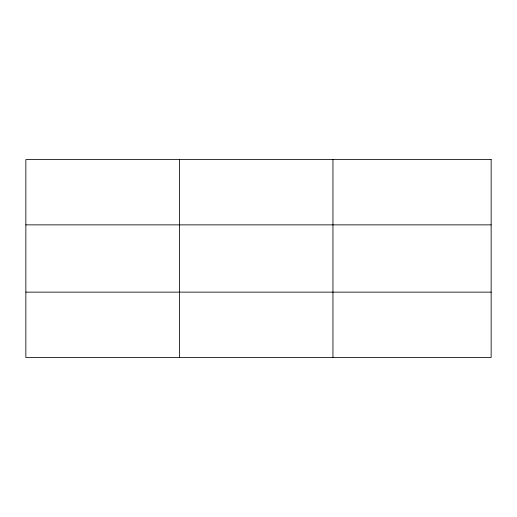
<?xml version="1.0" encoding="UTF-8"?>
<svg xmlns="http://www.w3.org/2000/svg" width="517" height="517" viewBox="0 0 517 517"><rect width="100%" height="100%" fill="white"/><g stroke="black" fill="none" stroke-linecap="round" stroke-linejoin="round"><path stroke-width="0.78" d="M179.399 357.434L179.399 159.566M332.948 357.434L332.948 159.566M25.85 224.863L491.15 224.863M25.85 292.137L491.15 292.137M491.15 159.566L491.15 357.434L25.85 357.434L25.85 159.566L491.15 159.566"/></g></svg>
